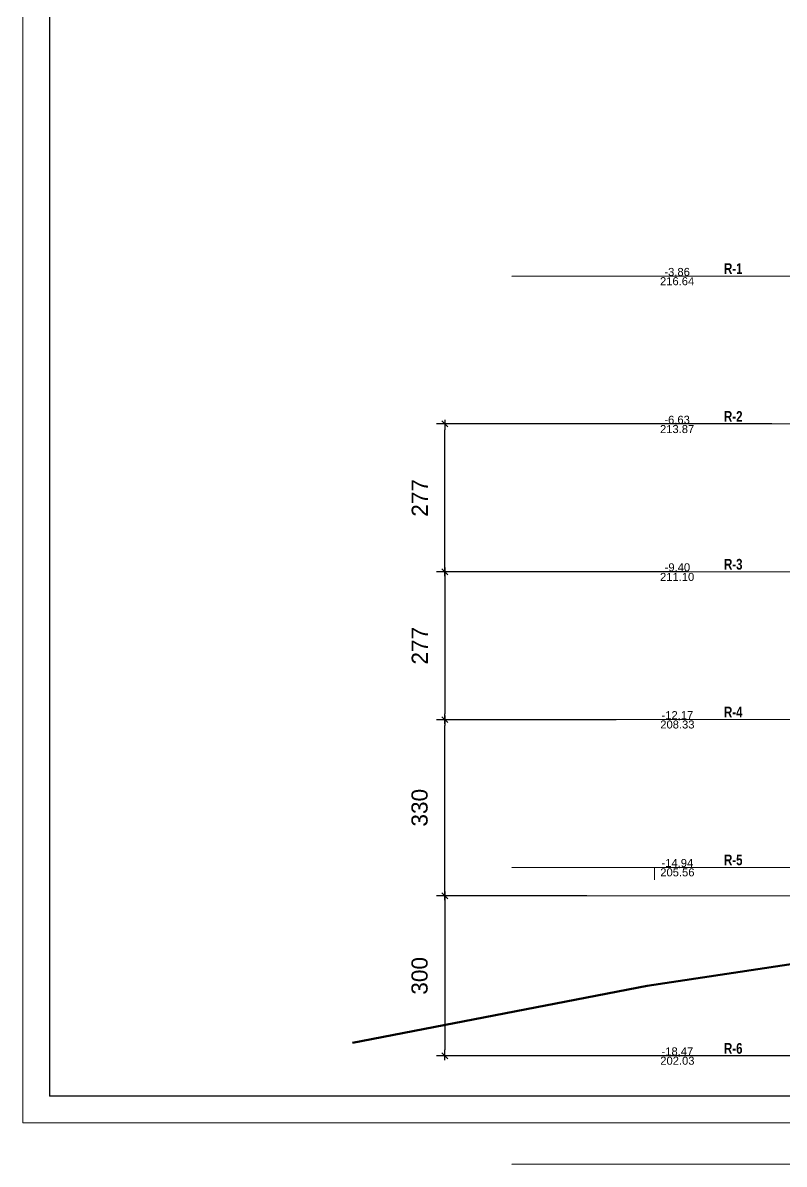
# Model space of a CAD drawing. Header units: millimetres. Extents: x -26249 to 60250, y -21218 to 23336.
# Drawn here: x 11317 to 12743, y 14139 to 16277 of the extents above; entities that cross this region are included whole.
import ezdxf

# ---------------------------------------------------------------- set-up
doc = ezdxf.new("R2010")
doc.units = ezdxf.units.MM
doc.linetypes.add('VW-01', pattern=[0.41656, 0.20828, -0.20828])
for name, color, linetype, lineweight in [('01_murs_coup', 5, 'Continuous', 60), ('B Général', 7, 'Continuous', 5), ('C ANNOTATIONS-cotation', 7, 'Continuous', 5)]:
    doc.layers.add(name, color=color, linetype=linetype, lineweight=lineweight)
doc.layers.add('01_texte', color=230, linetype='Continuous')
doc.styles.add('Arial', font='arial.ttf')
doc.styles.add('impact', font='impact.ttf')
doc.styles.add('MATTE_TXT', font='arial.ttf')
doc.dimstyles.new('Arch', dxfattribs={"dimtxt": 20.229601, "dimasz": 11.224121, "dimexe": 15.875, "dimexo": 7.9375, "dimgap": 7.9375, "dimtad": 1, "dimdec": 1, "dimtxsty": 'Arial', "dimblk": 'VW_SLASH-1', "dimblk1": 'VW_SLASH-1', "dimblk2": 'VW_SLASH-1', "dimcen": 0, "dimdle": 7.9375, "dimazin": 0, "dimtfac": 1, "dimtdec": 1, "dimtix": 1, "dimtmove": 0, "dimatfit": 0, "dimldrblk": 'VW_FILLEDARROW-1', "dimfxl": 1, "dimfrac": 2, "dimtolj": 1, "dimarcsym": 0})

# ---------------------------------------------------------------- blocks, each defined once
blk = doc.blocks.new('VW_SLASH-1')
at = {"color": 0, "linetype": 'ByBlock', "lineweight": -2}
blk.add_line((0.71, 0), (-1, 0), dxfattribs=at)
at = {"color": 0, "linetype": 'Continuous', "lineweight": 20, "flags": 128}
blk.add_lwpolyline([(0.5, 0.5), (-0.5, -0.5)], dxfattribs=at)
blk = doc.blocks.new('*D205')
at = {"layer": 'C ANNOTATIONS-cotation', "color": 0, "linetype": 'Continuous', "lineweight": -2, "transparency": 16777216}
for p, q in [((12428, 14971.4), (12091.2, 14971.4)), ((12107.1, 14652.6), (12107.1, 14960.2)), ((12373, 14641.4), (12091.2, 14641.4))]:
    blk.add_line(p, q, dxfattribs=at)
at = {"layer": 'Defpoints', "color": 0, "linetype": 'Continuous', "transparency": 16777216}
for p in [(12107.1, 14971.4), (12435.9, 14971.4), (12380.9, 14641.4)]:
    blk.add_point(p, dxfattribs=at)
at = {"layer": 'C ANNOTATIONS-cotation', "color": 0, "linetype": 'Continuous', "lineweight": -2, "transparency": 16777216, "xscale": 11.22412109375, "yscale": 11.22412109375, "zscale": 11.22412109375}
for p, rotation in [((12107.1, 14971.4), 90), ((12107.1, 14641.4), 270)]:
    blk.add_blockref('VW_SLASH-1', p, dxfattribs=dict(at, rotation=rotation))
at = {"layer": 'C ANNOTATIONS-cotation', "color": 0, "linetype": 'Continuous', "lineweight": 5, "transparency": 16777216, "insert": (12059.9, 14806.4), "char_height": 30.3, "attachment_point": 5, "rotation": 90, "style": 'Arial'}
blk.add_mtext('\\A1;330', dxfattribs=at)
blk = doc.blocks.new('VW_FILLEDARROW-1')
at = {"linetype": 'Continuous', "lineweight": 0}
blk.add_hatch(color=0, dxfattribs=at).paths.add_polyline_path([(-1.41, 0.38), (0, 0), (-1.41, -0.38)])
at = {"color": 0, "linetype": 'Continuous', "lineweight": 5, "flags": 128}
blk.add_lwpolyline([(-1.41, 0.38), (0, 0), (-1.41, -0.38)], close=True, dxfattribs=at)
blk = doc.blocks.new('*D206')
at = {"layer": 'C ANNOTATIONS-cotation', "color": 0, "linetype": 'Continuous', "lineweight": -2, "transparency": 16777216}
for p, q in [((12559.9, 15248.4), (12091.2, 15248.4)), ((12107.1, 15237.2), (12107.1, 14982.6)), ((12428, 14971.4), (12091.2, 14971.4))]:
    blk.add_line(p, q, dxfattribs=at)
at = {"layer": 'Defpoints', "color": 0, "linetype": 'Continuous', "transparency": 16777216}
for p in [(12567.8, 15248.4), (12107.1, 14971.4), (12435.9, 14971.4)]:
    blk.add_point(p, dxfattribs=at)
at = {"layer": 'C ANNOTATIONS-cotation', "color": 0, "linetype": 'Continuous', "lineweight": -2, "transparency": 16777216, "xscale": 11.22412109375, "yscale": 11.22412109375, "zscale": 11.22412109375}
for p, rotation in [((12107.1, 15248.4), 90), ((12107.1, 14971.4), 270)]:
    blk.add_blockref('VW_SLASH-1', p, dxfattribs=dict(at, rotation=rotation))
at = {"layer": 'C ANNOTATIONS-cotation', "color": 0, "linetype": 'Continuous', "lineweight": 5, "transparency": 16777216, "insert": (12060.1, 15109.9), "char_height": 30.3, "attachment_point": 5, "rotation": 90, "style": 'Arial'}
blk.add_mtext('\\A1;277', dxfattribs=at)
blk = doc.blocks.new('*D207')
at = {"layer": 'C ANNOTATIONS-cotation', "color": 0, "linetype": 'Continuous', "lineweight": -2, "transparency": 16777216}
for p, q in [((12719.8, 15525.4), (12091.2, 15525.4)), ((12107.1, 15259.6), (12107.1, 15514.2)), ((12559.9, 15248.4), (12091.2, 15248.4))]:
    blk.add_line(p, q, dxfattribs=at)
at = {"layer": 'Defpoints', "color": 0, "linetype": 'Continuous', "transparency": 16777216}
for p in [(12107.1, 15525.4), (12727.7, 15525.4), (12567.8, 15248.4)]:
    blk.add_point(p, dxfattribs=at)
at = {"layer": 'C ANNOTATIONS-cotation', "color": 0, "linetype": 'Continuous', "lineweight": -2, "transparency": 16777216, "xscale": 11.22412109375, "yscale": 11.22412109375, "zscale": 11.22412109375}
for p, rotation in [((12107.1, 15525.4), 90), ((12107.1, 15248.4), 270)]:
    blk.add_blockref('VW_SLASH-1', p, dxfattribs=dict(at, rotation=rotation))
at = {"layer": 'C ANNOTATIONS-cotation', "color": 0, "linetype": 'Continuous', "lineweight": 5, "transparency": 16777216, "insert": (12060.1, 15386.9), "char_height": 30.3, "attachment_point": 5, "rotation": 90, "style": 'Arial'}
blk.add_mtext('\\A1;277', dxfattribs=at)
blk = doc.blocks.new('*D208')
at = {"layer": 'C ANNOTATIONS-cotation', "color": 0, "linetype": 'Continuous', "lineweight": -2, "transparency": 16777216}
for p, q in [((12373, 14641.4), (12091.2, 14641.4)), ((12107.1, 14630.2), (12107.1, 14352.6)), ((13746, 14341.4), (12091.2, 14341.4))]:
    blk.add_line(p, q, dxfattribs=at)
at = {"layer": 'Defpoints', "color": 0, "linetype": 'Continuous', "transparency": 16777216}
for p in [(12380.9, 14641.4), (12107.1, 14341.4), (13753.9, 14341.4)]:
    blk.add_point(p, dxfattribs=at)
at = {"layer": 'C ANNOTATIONS-cotation', "color": 0, "linetype": 'Continuous', "lineweight": -2, "transparency": 16777216, "xscale": 11.22412109375, "yscale": 11.22412109375, "zscale": 11.22412109375}
for p, rotation in [((12107.1, 14641.4), 90), ((12107.1, 14341.4), 270)]:
    blk.add_blockref('VW_SLASH-1', p, dxfattribs=dict(at, rotation=rotation))
at = {"layer": 'C ANNOTATIONS-cotation', "color": 0, "linetype": 'Continuous', "lineweight": 5, "transparency": 16777216, "insert": (12059.9, 14491.4), "char_height": 30.3, "attachment_point": 5, "rotation": 90, "style": 'Arial'}
blk.add_mtext('\\A1;300', dxfattribs=at)

msp = doc.modelspace()

# ---------------------------------------------------------------- linework, layer by layer
at = {"layer": '01_murs_coup', "linetype": 'Continuous', "lineweight": 5}
for p in [(11316.521, 18415.706), (22766.521, 14215.706)]:
    msp.add_line(p, (11316.521, 14215.706), dxfattribs=at)
at = {"layer": '01_murs_coup', "flags": 128}
msp.add_lwpolyline([(20740.869, 16016.389), (19900.913, 15825.389), (18126.057, 15457.389), (17526.717, 15325.389), (16235.913, 15040.389), (15894.487, 14977.389), (14059.913, 14713.389), (13373.563, 14606.389), (12485.913, 14472.389), (11934.285, 14366.177)], dxfattribs=at)
at = {"layer": '01_texte'}
for p in [(11366.521, 18365.706), (22766.521, 14265.706)]:
    msp.add_line(p, (11366.521, 14265.706), dxfattribs=at)
at = {"layer": 'B Général', "color": 1, "linetype": 'VW-01', "lineweight": 5, "true_color": 0xff0000}
for p, q in [((13163.585, 15802.547), (12231.871, 15802.547)), ((13163.585, 15525.547), (12231.871, 15525.547)), ((13163.585, 15248.547), (12231.871, 15248.547)), ((13163.585, 14971.547), (12231.871, 14971.547)), ((13163.585, 14694.547), (12231.871, 14694.547)), ((13163.585, 14641.547), (12231.871, 14641.547)), ((13163.585, 14341.547), (12231.871, 14341.547)), ((13163.585, 14138.547), (12231.871, 14138.547))]:
    msp.add_line(p, q, dxfattribs=at)
at = {"layer": 'C ANNOTATIONS-cotation', "color": 1, "linetype": 'Continuous', "lineweight": 5, "true_color": 0xff0000}
msp.add_line((12499.676, 14671.547), (12499.676, 14694.389), dxfattribs=at)

# ---------------------------------------------------------------- texts
at = {"layer": '01_texte', "style": 'impact'}
for s, p in [('R-1', (12630.136, 15806.602)), ('R-2', (12630.136, 15529.602)), ('R-3', (12630.136, 15252.602)), ('R-4', (12630.136, 14975.602)), ('R-5', (12630.136, 14698.602)), ('R-6', (12630.136, 14345.443))]:
    msp.add_text(s, height=20, dxfattribs=at).set_placement(p)
at = {"layer": '01_texte', "char_height": 15, "attachment_point": 2, "line_spacing_factor": 0.894142, "style": 'MATTE_TXT'}
for s, insert in [('-3,86', (12542.24, 15817.84)), ('216.64', (12542.24, 15800.378)), ('-6,63', (12542.24, 15540.84)), ('213.87', (12542.24, 15523.378)), ('-9,40', (12542.74, 15264.34)), ('211.10', (12542.24, 15246.378)), ('208.33', (12542.74, 14969.878)), ('-12,17', (12542.74, 14987.34)), ('205.56', (12542.74, 14692.878)), ('-14,94', (12542.74, 14710.34)), ('-18,47', (12542.74, 14357.34)), ('202.03', (12542.74, 14339.878))]:
    msp.add_mtext(s, dxfattribs=dict(at, insert=insert))

# ---------------------------------------------------------------- dimensions: what is measured, and where the dimension line sits
at = {"layer": 'C ANNOTATIONS-cotation', "color": 1, "linetype": 'Continuous', "lineweight": 5, "true_color": 0xff0000}
for base, p1, p2, picture, middle in [((12107.087, 15525.389), (12567.805, 15248.389), (12727.731, 15525.389), '*D207', (12060.123, 15386.889)), ((12107.087, 14971.389), (12567.805, 15248.389), (12435.913, 14971.389), '*D206', (12060.123, 15109.889)), ((12107.087, 14971.389), (12380.913, 14641.389), (12435.913, 14971.389), '*D205', (12059.855, 14806.389)), ((12107.087, 14341.389), (12380.913, 14641.389), (13753.913, 14341.389), '*D208', (12059.855, 14491.389))]:
    dim = msp.add_linear_dim(base=base, p1=p1, p2=p2, angle=90, dimstyle='Arch', override={"dimtxt": 30.30306, "dimgap": 31.75, "dimdec": 0, "dimpost": '<>', "dimtxsty": 'Arial', "dimtmove": 2}, dxfattribs=at)
    dim.commit()
    dim.dimension.update_dxf_attribs({"geometry": picture, "text_midpoint": middle})

doc.saveas('drawing.dxf')
